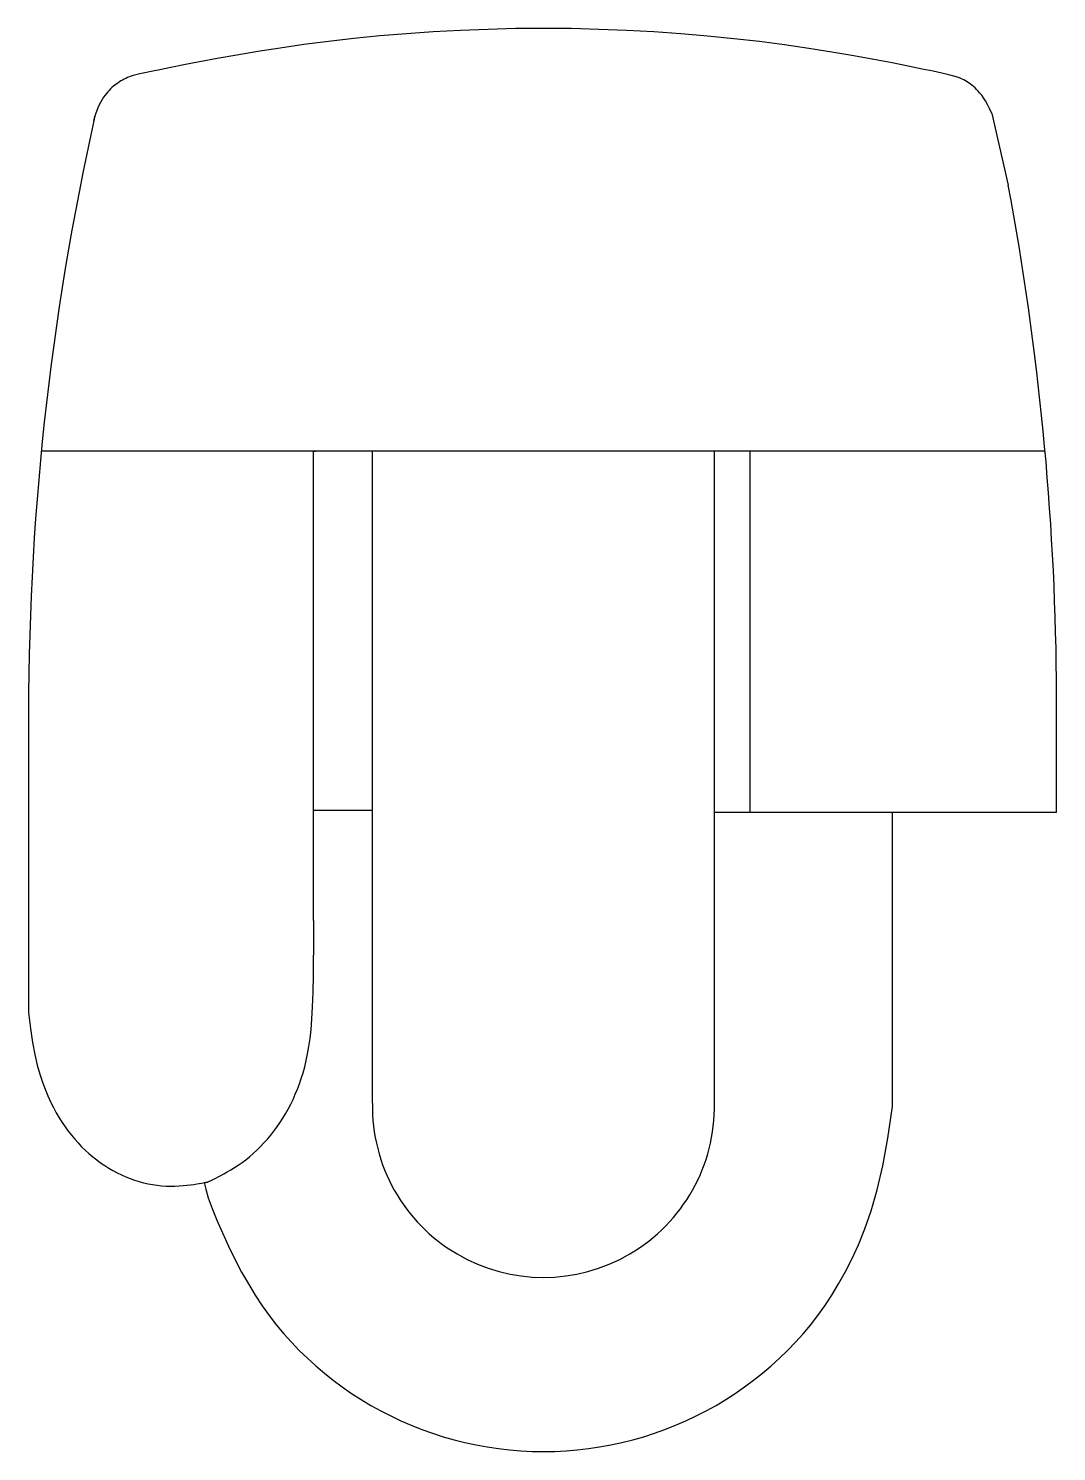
# Model space of a CAD drawing. Header units: inches. Extents: x 4.5 to 13.5, y -0.7 to 11.8.
import ezdxf

# ---------------------------------------------------------------- set-up
doc = ezdxf.new("R2010")
doc.units = ezdxf.units.IN
doc.header["$MEASUREMENT"] = 0

msp = doc.modelspace()

# ---------------------------------------------------------------- linework, layer by layer
for p, q in [((12.9, 11.022), (13.046, 10.392)), ((4.569, 8.059), (4.565, 8.059)), ((13.368, 8.059), (4.569, 8.059)), ((6.953, 8.059), (6.969, 8.059)), ((6.953, 3.94), (6.953, 8.059)), ((7.469, 2.336), (7.469, 8.059)), ((10.469, 2.336), (10.469, 8.059)), ((10.781, 4.889), (10.781, 8.059)), ((13.469, 4.889), (13.469, 6.059)), ((4.453, 5.595), (4.453, 3.132)), ((6.953, 4.907), (7.469, 4.907)), ((13.469, 4.889), (10.469, 4.889)), ((12.031, 2.309), (12.031, 4.889)), ((6.953, 3.94), (6.953, 3.637))]:
    msp.add_line(p, q)
for points in [[(12.9, 11.022), (12.881, 11.064), (12.863, 11.1), (12.845, 11.131), (12.828, 11.157), (12.813, 11.18), (12.797, 11.199), (12.782, 11.216), (12.768, 11.231), (12.754, 11.245), (12.74, 11.257), (12.726, 11.269), (12.712, 11.28), (12.698, 11.289), (12.685, 11.299), (12.671, 11.307), (12.657, 11.315), (12.642, 11.323), (12.624, 11.33), (12.601, 11.339), (12.568, 11.348), (12.523, 11.36), (12.464, 11.374), (12.387, 11.391), (12.289, 11.411), (12.169, 11.436), (12.028, 11.464), (11.867, 11.494), (11.69, 11.526), (11.499, 11.559), (11.296, 11.591), (11.083, 11.622), (10.863, 11.651), (10.638, 11.677), (10.407, 11.7), (10.173, 11.72), (9.936, 11.737), (9.697, 11.75), (9.455, 11.759), (9.212, 11.765), (8.969, 11.767), (8.725, 11.765), (8.483, 11.759), (8.241, 11.75), (8.002, 11.737), (7.767, 11.721), (7.535, 11.701), (7.307, 11.679), (7.085, 11.653), (6.869, 11.625), (6.661, 11.595), (6.464, 11.564), (6.279, 11.533), (6.107, 11.502), (5.953, 11.473), (5.816, 11.447), (5.7, 11.424), (5.605, 11.405), (5.53, 11.39), (5.472, 11.377), (5.428, 11.368), (5.395, 11.36), (5.371, 11.353), (5.352, 11.347), (5.336, 11.342), (5.321, 11.335), (5.306, 11.329), (5.292, 11.322), (5.278, 11.314), (5.264, 11.306), (5.25, 11.297), (5.236, 11.288), (5.223, 11.279), (5.21, 11.269), (5.197, 11.259), (5.185, 11.248), (5.173, 11.236), (5.161, 11.223), (5.148, 11.21), (5.136, 11.195), (5.124, 11.18), (5.112, 11.163), (5.099, 11.144), (5.087, 11.123), (5.074, 11.098), (5.061, 11.07), (5.048, 11.037), (5.035, 10.999), (5.022, 10.955)], [(4.453, 3.132), (4.47, 2.992), (4.489, 2.87), (4.508, 2.764), (4.53, 2.672), (4.552, 2.592), (4.575, 2.522), (4.598, 2.459), (4.622, 2.402), (4.647, 2.349), (4.671, 2.299), (4.696, 2.253), (4.721, 2.209), (4.747, 2.168), (4.774, 2.129), (4.801, 2.092), (4.829, 2.056), (4.858, 2.021), (4.888, 1.988), (4.919, 1.955), (4.951, 1.925), (4.983, 1.895), (5.017, 1.866), (5.051, 1.84), (5.085, 1.814), (5.121, 1.79), (5.157, 1.767), (5.193, 1.746), (5.23, 1.726), (5.268, 1.708), (5.306, 1.691), (5.344, 1.676), (5.383, 1.662), (5.423, 1.65), (5.462, 1.639), (5.502, 1.63), (5.541, 1.623), (5.581, 1.617), (5.62, 1.613), (5.659, 1.61), (5.698, 1.609), (5.736, 1.61), (5.773, 1.611), (5.809, 1.614), (5.843, 1.617), (5.874, 1.621), (5.903, 1.625), (5.929, 1.629), (5.951, 1.633), (5.969, 1.636), (5.984, 1.638), (5.996, 1.64), (6.005, 1.642), (6.012, 1.643), (6.018, 1.644), (6.022, 1.645), (6.026, 1.646), (6.03, 1.648), (6.034, 1.649), (6.039, 1.652), (6.045, 1.655), (6.054, 1.659), (6.065, 1.664), (6.078, 1.671), (6.095, 1.68), (6.116, 1.691), (6.14, 1.703), (6.167, 1.717), (6.196, 1.734), (6.227, 1.752), (6.259, 1.772), (6.292, 1.793), (6.326, 1.816), (6.359, 1.841), (6.392, 1.867), (6.424, 1.895), (6.456, 1.925), (6.487, 1.956), (6.518, 1.988), (6.548, 2.021), (6.577, 2.056), (6.605, 2.092), (6.632, 2.128), (6.658, 2.166), (6.684, 2.205), (6.708, 2.245), (6.731, 2.286), (6.753, 2.328), (6.773, 2.371), (6.793, 2.415), (6.812, 2.459), (6.829, 2.506), (6.845, 2.554), (6.861, 2.604), (6.875, 2.657), (6.888, 2.712), (6.9, 2.771), (6.912, 2.834), (6.922, 2.904), (6.931, 2.983), (6.939, 3.075), (6.945, 3.184), (6.949, 3.311), (6.952, 3.461), (6.953, 3.637)], [(5.994, 1.64), (6.007, 1.582), (6.03, 1.506), (6.063, 1.414), (6.105, 1.31), (6.153, 1.199), (6.206, 1.084), (6.263, 0.968), (6.321, 0.856), (6.381, 0.751), (6.441, 0.652), (6.501, 0.56), (6.564, 0.473), (6.627, 0.391), (6.692, 0.313), (6.759, 0.239), (6.828, 0.168), (6.899, 0.099), (6.972, 0.032), (7.048, -0.032), (7.126, -0.093), (7.205, -0.152), (7.287, -0.209), (7.37, -0.263), (7.455, -0.314), (7.542, -0.362), (7.63, -0.407), (7.719, -0.449), (7.81, -0.489), (7.902, -0.525), (7.996, -0.558), (8.09, -0.589), (8.185, -0.616), (8.281, -0.64), (8.378, -0.661), (8.476, -0.679), (8.574, -0.693), (8.672, -0.705), (8.771, -0.713), (8.87, -0.718), (8.969, -0.719), (9.068, -0.718), (9.167, -0.713), (9.266, -0.705), (9.364, -0.693), (9.462, -0.679), (9.559, -0.661), (9.656, -0.64), (9.752, -0.616), (9.848, -0.589), (9.942, -0.558), (10.035, -0.525), (10.127, -0.489), (10.218, -0.449), (10.308, -0.407), (10.396, -0.362), (10.483, -0.314), (10.568, -0.263), (10.651, -0.209), (10.732, -0.152), (10.812, -0.093), (10.89, -0.032), (10.965, 0.032), (11.038, 0.099), (11.11, 0.168), (11.179, 0.239), (11.246, 0.313), (11.311, 0.391), (11.374, 0.473), (11.436, 0.56), (11.497, 0.652), (11.557, 0.751), (11.616, 0.856), (11.675, 0.97), (11.733, 1.094), (11.789, 1.234), (11.844, 1.394), (11.896, 1.577), (11.945, 1.788), (11.99, 2.03), (12.031, 2.309)]]:
    msp.add_lwpolyline(points)
for centre, radius, start, end in [((28.57, 5.731), 24.117, 167.3841, 180.3229), ((-11.573, 5.802), 25.043, 0.5861, 10.561), ((8.969, 2.309), 1.5, 178.9755, 1.0245)]:
    msp.add_arc(centre, radius, start, end)

doc.saveas('drawing.dxf')
